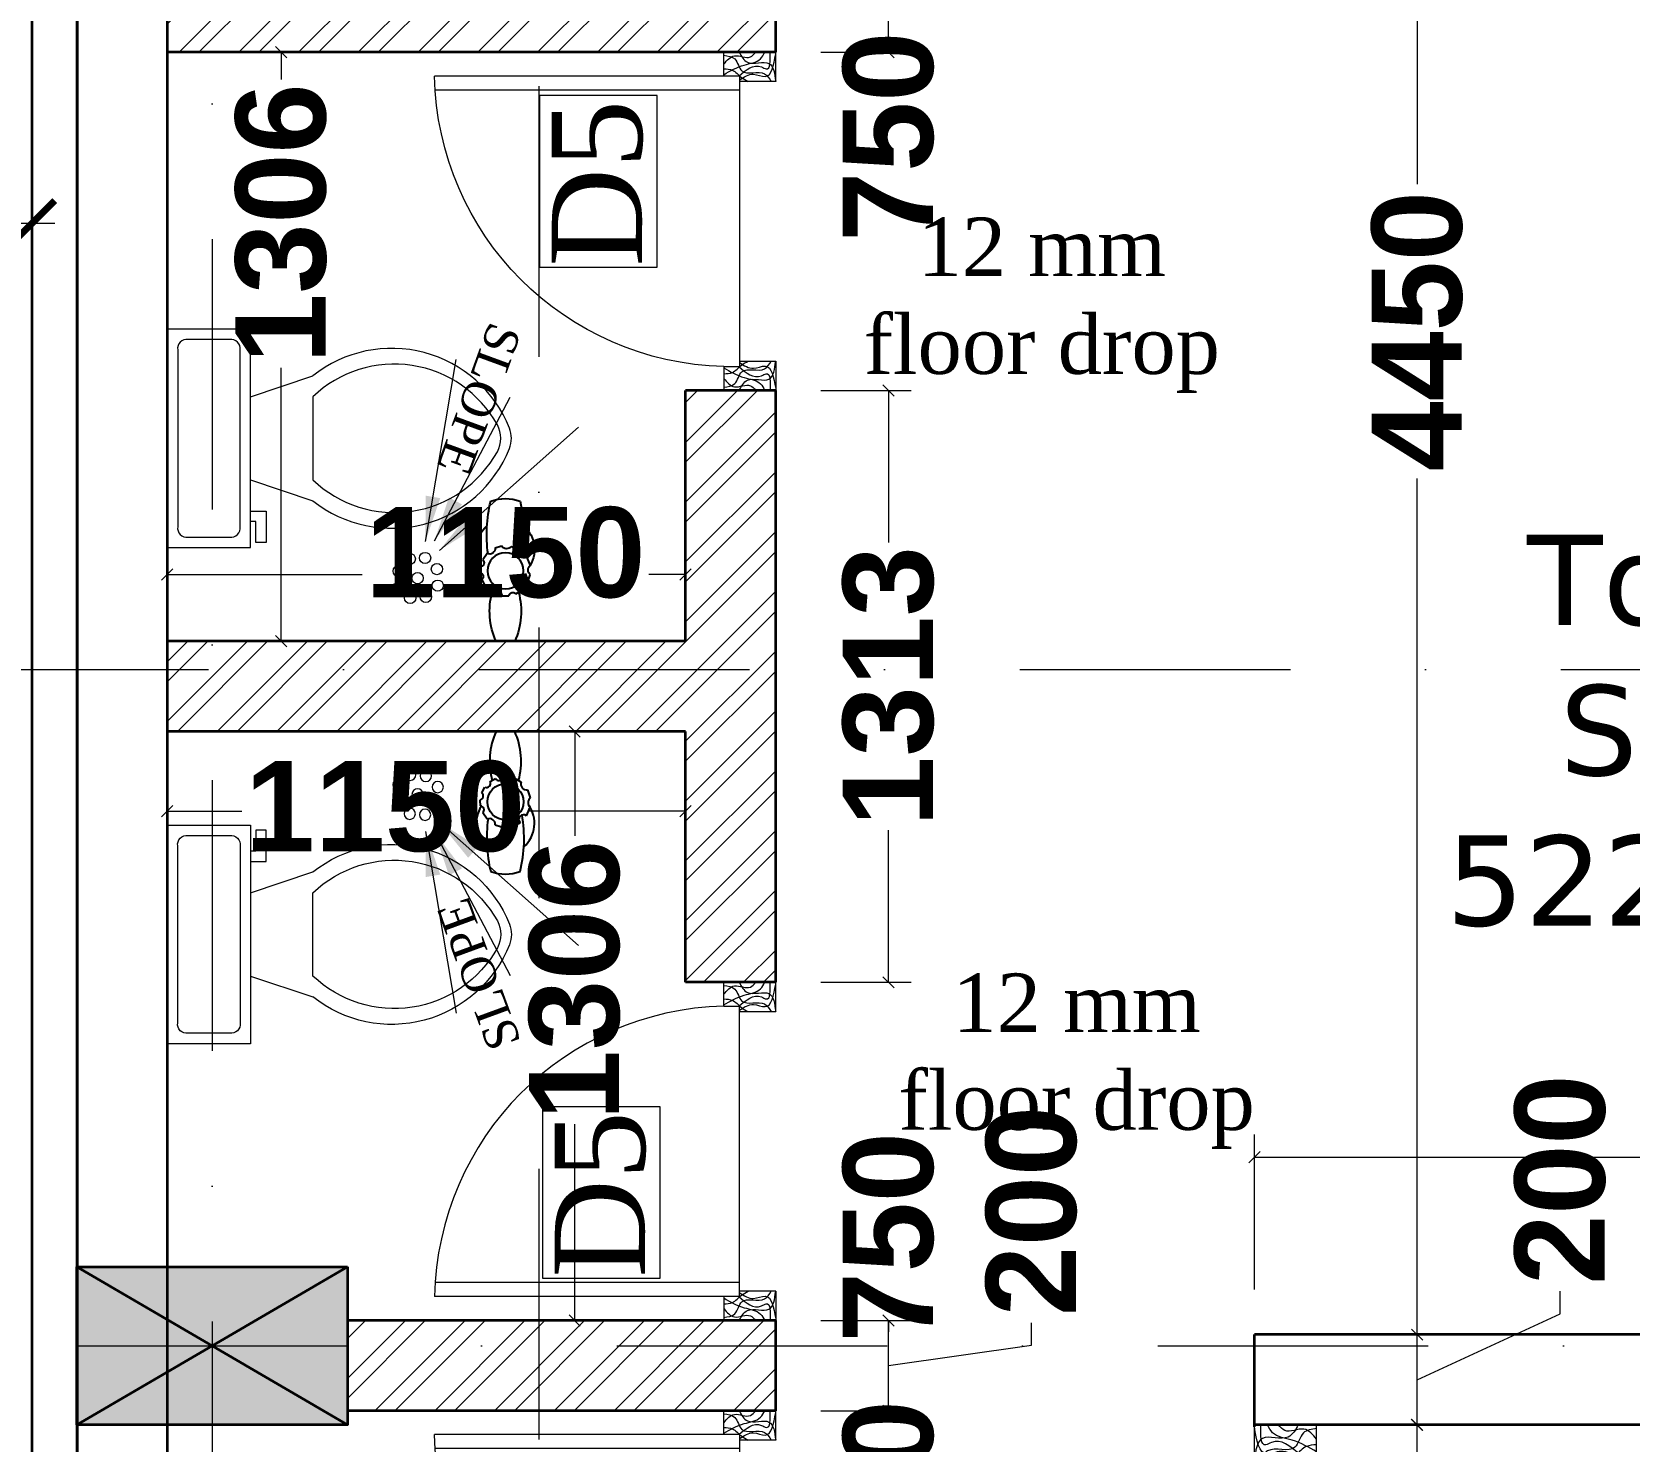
# Model space of a CAD drawing. Header units: millimetres. Extents: x -3092155 to 4513934, y -12317808 to 1850003.
# Drawn here: x -387960 to -384417, y -5677362 to -5674238 of the extents above; entities that cross this region are included whole.
import ezdxf

# ---------------------------------------------------------------- set-up
doc = ezdxf.new("R2010")
doc.units = ezdxf.units.MM
doc.header["$LTSCALE"] = 2
doc.header["$MEASUREMENT"] = 0
doc.header["$PDMODE"] = 34
doc.header["$PDSIZE"] = 500
doc.linetypes.add('DASHDOT', pattern=[1, 0.5, -0.25, 0, -0.25])
for name, color, linetype, lineweight in [('AREA AA', 162, 'Continuous', 20), ('coloumn', 10, 'Continuous', 35), ('D DIM', 250, 'Continuous', 9), ('D5', 10, 'Continuous', 5), ('DOOR', 27, 'Continuous', 5), ('expen. jt.', 130, 'Continuous', 35), ('FIXTURE', 252, 'Continuous', 0), ('GRID', 251, 'DASHDOT', 5), ('hatch toilet', 42, 'Continuous', 9), ('tap', 97, 'Continuous', 25), ('taxe', 7, 'Continuous', 9), ('TEXT', 7, 'Continuous', 13), ('toi.dim.', 214, 'Continuous', 9), ('WAll', 250, 'Continuous', 35)]:
    doc.layers.add(name, color=color, linetype=linetype, lineweight=lineweight)
doc.styles.add('INNER DIM', font='ARIALNB.TTF', dxfattribs={"height": 250})
doc.styles.add('int dim', font='arialbd.ttf', dxfattribs={"height": 200})
doc.styles.get("Standard").update_dxf_attribs({"font": 'times.ttf', "height": 500})
doc.styles.add('style2', font='verdana.ttf')
doc.dimstyles.new('INNER DIM', dxfattribs={"dimscale": 0, "dimtxt": 250, "dimasz": 100, "dimexe": 50, "dimexo": 50, "dimgap": 50, "dimtad": 0, "dimdec": 0, "dimzin": 0, "dimdsep": 46, "dimtxsty": 'INNER DIM', "dimblk": 'ARCHTICK', "dimcen": 100, "dimdle": 50, "dimclrd": 256, "dimclre": 256, "dimclrt": 256, "dimadec": 0, "dimazin": 0, "dimtfac": 1, "dimtdec": 0, "dimtix": 1, "dimtmove": 2, "dimatfit": 3, "dimfxl": 50, "dimfxlon": 1, "dimtolj": 1, "dimtzin": 0, "dimlwd": -1, "dimlwe": -1, "dimarcsym": 1})
doc.dimstyles.new('toilet detail', dxfattribs={"dimtxt": 150, "dimasz": 25, "dimexe": 50, "dimexo": 100, "dimgap": 25, "dimtad": 0, "dimdec": 0, "dimzin": 3, "dimdsep": 46, "dimtxsty": 'int dim', "dimblk": 'OBLIQUE', "dimcen": 90, "dimclrd": 214, "dimclre": 214, "dimclrt": 256, "dimadec": 0, "dimazin": 0, "dimtfac": 1, "dimtdec": 0, "dimtofl": 0, "dimtmove": 1, "dimatfit": 3, "dimfxl": 1, "dimfrac": 1, "dimtolj": 1, "dimtzin": 0, "dimlwd": -1, "dimlwe": -1, "dimarcsym": 1})
pattern_1 = [(45, (99708.4986089468, 251064.3812223776), (-66.29126073623883, 66.29126073623884), []), (45, (99752.6927826968, 251064.3812223776), (-66.29126073623883, 66.29126073623884), [])]

# ---------------------------------------------------------------- blocks, each defined once
blk = doc.blocks.new('_ArchTick')
at = {"color": 0, "linetype": 'ByBlock', "const_width": 0.15}
blk.add_lwpolyline([(-0.5, -0.5), (0.5, 0.5)], dxfattribs=at)
blk = doc.blocks.new('*D190')
at = {"layer": 'D DIM', "ltscale": 100, "transparency": 16777216}
for p, q in [((-388159.2719865599, -5674611.716638902), (-388159.2719865599, -5674711.716638902)), ((-387959.2708089277, -5674611.716638902), (-387959.2708089277, -5674711.716638902)), ((-388209.2719865599, -5674661.716638902), (-387909.2708089277, -5674661.716638902))]:
    blk.add_line(p, q, dxfattribs=at)
at = {"layer": 'Defpoints', "color": 0, "lineweight": 50, "ltscale": 100, "transparency": 16777216}
for p in [(-387959.2708089277, -5674282.482768337), (-388159.2719865599, -5674353.652934183), (-387959.2708089277, -5674661.716638902)]:
    blk.add_point(p, dxfattribs=at)
at = {"layer": 'D DIM', "ltscale": 100, "transparency": 16777216, "xscale": 100, "yscale": 100, "zscale": 100, "rotation": 180}
blk.add_blockref('_ArchTick', (-388159.2719865599, -5674661.716638902), dxfattribs=at)
at = {"layer": 'D DIM', "ltscale": 100, "transparency": 16777216, "xscale": 100, "yscale": 100, "zscale": 100}
blk.add_blockref('_ArchTick', (-387959.2708089277, -5674661.716638902), dxfattribs=at)
at = {"layer": 'D DIM', "ltscale": 100, "transparency": 16777216, "insert": (-388378.5809846859, -5675006.459837029), "char_height": 250, "attachment_point": 5, "style": 'INNER DIM'}
blk.add_mtext('\\A1;200', dxfattribs=at)
blk = doc.blocks.new('*D730')
at = {"layer": 'D DIM', "ltscale": 100, "transparency": 16777216}
for p, q in [((-438689.0668657003, 360.6453613601625), (-438689.0668657003, 460.6453613601625)), ((998.7644366729072, 360.6453613601623), (998.7644366729072, 460.6453613601623)), ((1048.764436672907, 410.6453613601623), (-438739.0668657003, 410.6453613601623))]:
    blk.add_line(p, q, dxfattribs=at)
at = {"layer": 'Defpoints', "color": 0, "lineweight": 50, "ltscale": 100, "transparency": 16777216}
for p in [(-438689.0668657003, 410.6453613601623), (998.7644366729072, -0.0061451550573111), (-438689.0668657006, -5723126.232655427)]:
    blk.add_point(p, dxfattribs=at)
at = {"layer": 'D DIM', "ltscale": 100, "transparency": 16777216, "xscale": 100, "yscale": 100, "zscale": 100, "rotation": 180}
blk.add_blockref('_ArchTick', (-438689.0668657003, 410.6453613601623), dxfattribs=at)
at = {"layer": 'D DIM', "ltscale": 100, "transparency": 16777216, "xscale": 100, "yscale": 100, "zscale": 100}
blk.add_blockref('_ArchTick', (998.7644366729072, 410.6453613601623), dxfattribs=at)
at = {"layer": 'D DIM', "ltscale": 100, "transparency": 16777216, "insert": (1326.455259555951, 835.181085795164), "char_height": 250, "attachment_point": 5, "style": 'INNER DIM'}
blk.add_mtext('\\A1;439688', dxfattribs=at)
blk = doc.blocks.new('F.F')
at = {"layer": 'coloumn', "ltscale": 100}
for points in [[(-159880.3270420976, -5830306.198561395), (-159880.3270420976, -5830656.198561396), (-160480.3270420977, -5830656.198561396), (-160480.3270420977, -5830306.198561395)], [(-159880.3253954644, -5830306.199521926), (-159880.3253954644, -5830656.199521927), (-160480.3253954644, -5830656.199521927), (-160480.3253954644, -5830306.199521926)]]:
    blk.add_hatch(color=256, dxfattribs=at).paths.add_polyline_path(points)
for p, q in [((-160480.3270420977, -5830656.198561396), (-159880.3270420976, -5830306.198561395)), ((-160480.3270420977, -5830306.198561395), (-159880.3270420976, -5830656.198561396)), ((-160480.3253954644, -5830656.199521927), (-159880.3253954644, -5830306.199521926)), ((-160480.3253954644, -5830306.199521926), (-159880.3253954644, -5830656.199521927))]:
    blk.add_line(p, q, dxfattribs=at)
for points in [[(-159880.3270420976, -5830306.198561395), (-159880.3270420976, -5830656.198561396), (-160480.3270420977, -5830656.198561396), (-160480.3270420977, -5830306.198561395)], [(-159880.3253954644, -5830306.199521926), (-159880.3253954644, -5830656.199521927), (-160480.3253954644, -5830656.199521927), (-160480.3253954644, -5830306.199521926)]]:
    blk.add_lwpolyline(points, close=True, dxfattribs=at)
blk = doc.blocks.new('Toilet - top')
for p, q in [((9.750000020786107, -4.499999875283331), (9.750000020786107, -1.499999958427777)), ((-4.874999573884722, -6.374999823318057), (-3.374999615456943, -6.374999823318057)), ((-4.874999573884722, -7.124999802531942), (-4.874999573884722, -6.374999823318057)), ((-3.374999615456943, -6.374999823318057), (-3.374999615456943, -5.999999833711112)), ((-2.624999636243054, -5.999999833711112), (-2.624999636243054, -7.124999802531942)), ((-0.3749996986013899, -5.999999833711112), (-1.874999657029167, -10.49999970899444)), ((5.625000135109722, -5.999999833711112), (7.125000093537498, -10.49999970899444)), ((-2.624999636243054, -7.124999802531942), (-4.874999573884722, -7.124999802531942)), ((5.625000135109722, -10.49999970899444), (-0.3749996986013899, -10.49999970899444))]:
    blk.add_line(p, q)
blk.add_lwpolyline([(10.5, -5.999999833711112), (10.5, 0), (-5.249999563491668, 0), (-5.249999563491668, -5.999999833711112)], close=True)
for points in [[(9.00000004157222, -0.7499999792138891), (-3.74999960506389, -0.7499999792138891)], [(-4.499999584277778, -1.499999958427777), (-4.499999584277778, -4.499999875283331)], [(-3.74999960506389, -5.249999854497221), (9.00000004157222, -5.249999854497221)]]:
    blk.add_lwpolyline(points)
for centre, radius, start, end in [((-3.843749602465627, -1.406249961026039), 0.6629126066274994, 81.86989999999999, 188.1301), ((9.093750038973957, -1.406249961026039), 0.6629126066274994, 351.8699, 98.13009999999998), ((-3.843749602465627, -4.593749872685068), 0.6629126066274994, 171.869898, 278.1301), ((9.093750038973957, -4.593749872685068), 0.6629126066274994, 261.8699, 8.130099999999992), ((5.264671971487866, -16.1853708193428), 9.126764785180747, 141.4691096810948, 248.2605552621038), ((5.774968316447487, -16.3630565146643), 8.496884113945722, 136.3677254423718, 240.9979693939525), ((-0.0146246611728551, -16.18535307943234), 9.126775425236774, 291.7392742039648, 38.53070636800451), ((-0.5249176984752985, -16.36303902073235), 8.496889430624533, 299.0017969815357, 43.63209216694732), ((2.625015013218892, -22.04524776254743), 2, 240.9979693939525, 299.0017969815356), ((2.625015773947752, -22.80526443344873), 2, 248.2605552621038, 291.7392742039647)]:
    blk.add_arc(centre, radius, start, end)
blk = doc.blocks.new('A$C3DC14F32')
at = {"layer": 'DOOR', "ltscale": 100}
for p, q in [((52.99949478264897, 114.9996921028942), (52.99949478264899, 756.7428243851377)), ((83.99949478264897, 79.99969210289419), (83.99949478264898, 755.4110343496443)), ((-0.0005052173510194, -0.000307897105813), (-0.0005052173510194, 114.9996921028942)), ((52.99949478264897, 114.9996921028942), (-0.0005052173510194, 114.9996921028942)), ((52.99949478264897, 79.99969210289419), (52.99949478264897, 114.9996921028942)), ((696.999494782649, 114.9996921028942), (696.999494782649, 79.99969210289419)), ((696.999494782649, 114.9996921028942), (749.999494782649, 114.9996921028942)), ((749.999494782649, 114.9996921028942), (749.999494782649, -0.000307897105813)), ((52.99949478264897, 79.99969210289419), (696.999494782649, 79.99969210289419)), ((64.99949478264897, -0.0003078980371356), (64.99949478264897, 79.99969210289419)), ((684.9994947826488, 79.99969210289419), (684.9994947826488, -0.0003078980371356)), ((64.99949478264897, -0.0003078980371356), (-0.0005052173510194, -0.000307897105813)), ((684.9994947826488, -0.0003078980371356), (749.9994947826491, -0.0003078980371356))]:
    blk.add_line(p, q, dxfattribs=at)
blk.add_arc((40.31417776597399, 100.008927482144), 656.8563987731303, 1.307716759455737, 88.89342584686472, dxfattribs=at)
for points in [[(49.99949478264897, 114.9996921028942), (28.5, 70), (14.5, 33.5), (-0.0005052173510194, 24)], [(26.49949478264898, 114.9996921028942), (8, 91.5), (10.5, 56), (-0.0005052173510194, 44.5)], [(7.000000000465661, 114.9996921028942), (15, 90.5), (41.5, 75), (48, 24.5), (64.99949478264897, 10)], [(37.00000000046565, 114.9996921028942), (40, 96), (56, 76), (64.99949478264897, 61)], [(742.9989895648323, 114.9996921028942), (734.998989565298, 90.5), (708.4989895652977, 75), (701.998989565298, 24.5), (684.9994947826488, 10)], [(712.9989895648323, 114.9996921028942), (709.998989565298, 96), (693.9989895652977, 76), (684.9994947826488, 61)], [(699.999494782649, 114.9996921028942), (721.4989895652977, 70), (735.498989565298, 33.5), (749.999494782649, 24)], [(723.499494782649, 114.9996921028942), (741.9989895652977, 91.5), (739.498989565298, 56), (749.999494782649, 44.5)], [(52.99949478264897, 82), (32.5, 31.5), (37, 21), (-0.0005052173510194, 12)], [(-0.0005052173510194, 81), (22.5, 62.5), (25, 15), (64.99949478264897, -0.0003078980371356)], [(62, 79.99969210289419), (49, 49), (54, 23.5), (4, -0.000307897105813)], [(749.999494782649, 81), (727.4989895652978, 62.5), (724.9989895652977, 15), (684.9994947826488, -0.0003078980371356)], [(687.9989895652977, 79.99969210289419), (700.9989895652977, 49), (695.9989895652977, 23.5), (745.9989895652977, -0.000307897105813)], [(696.999494782649, 82), (717.4989895652977, 31.5), (712.9989895652977, 21), (749.999494782649, 12)]]:
    blk.add_spline(points, degree=3, dxfattribs=at)
blk = doc.blocks.new('_Oblique')
at = {"color": 0, "linetype": 'ByBlock', "lineweight": -2}
blk.add_line((-0.5, -0.5), (0.5, 0.5), dxfattribs=at)
blk = doc.blocks.new('14')
at = {"layer": 'FIXTURE', "ltscale": 15000}
for centre in [(-38.20844072954995, 36.0154674127698), (-56.98899096832612, 27.93758214637637), (-20.2151071971748, 27.0380796417594), (-64.68213853077668, 9.495943598449239), (-38.12322247237899, 9.495943598449236), (-12.13889834866859, 9.495943598449236), (-56.95706919417716, -7.848507821559906), (-38.20844072954996, -15.28902206820631), (-18.61901848972775, -8.359989639371632)]:
    blk.add_circle(centre, 6.965944811660197, dxfattribs=at)
blk = doc.blocks.new('ryr')
at = {"layer": 'tap', "ltscale": 100}
for p, q in [((1982569.018644572, -4956357.754817451), (1982576.059878631, -4956352.883035951)), ((1982583.737675077, -4956350.44548549), (1982590.202268639, -4956350.139865152)), ((1982598.167661398, -4956351.876693387), (1982604.579008114, -4956355.304493397)), ((1982562.6397905, -4956366.830942098), (1982560.619417549, -4956373.748985207)), ((1982610.690104417, -4956361.283024868), (1982614.049456018, -4956367.114631121)), ((1982616.002023037, -4956374.114746697), (1982616.037314679, -4956381.777848398)), ((1982666.278792854, -4956367.768315107), (1982666.287072216, -4956388.375991837)), ((1982561.079463562, -4956384.703346794), (1982565.096674409, -4956394.370811427)), ((1982613.723516514, -4956389.770130052), (1982610.08629866, -4956395.641961147)), ((1982572.831709136, -4956401.424545053), (1982582.244357445, -4956405.415036406)), ((1982601.526662083, -4956402.744159232), (1982592.781080879, -4956405.710433228))]:
    blk.add_line(p, q, dxfattribs=at)
blk.add_circle((1982588.283364309, -4956378.074034302), 20, dxfattribs=at)
for centre, radius, start, end in [((1982547.685375614, -4956509.021082662), 151.7093994229934, 81.76230417884105, 103.9834318662461), ((1982564.445824714, -4956380.45154472), 34.64069505713051, 56.55277587514192, 138.7143302402152), ((1982563.234411473, -4956360.46920614), 6.389464648687468, 264.6601720458993, 25.13943216500143), ((1982579.446505095, -4956350.239695132), 4.296101661263567, 217.9728670969993, 357.2543869593875), ((1982594.646703805, -4956348.890665844), 4.616654942065941, 195.6991030066236, 319.6996369507292), ((1982608.779900129, -4956357.123019014), 4.577611728740137, 156.5926791675466, 294.6637864751611), ((1982556.196415525, -4956378.074034302), 48.00995838109209, 160.1952473060995, 199.8047526939004), ((1982556.944758322, -4956379.390149402), 6.732447841380619, 307.8898860605086, 56.91974426233791), ((1982615.41065981, -4956370.507321732), 3.655574557478431, 111.8614756836552, 279.3096630897456), ((1982633.110303181, -4956440.782698616), 80.1950678442886, 65.5624695641667, 105.3326518006847), ((1982568.619799926, -4956398.275333967), 5.259059769223807, 323.2148265677761, 132.0605413497072), ((1982633.110303181, -4956315.365369986), 80.1950678442886, 254.6673482038987, 294.4375304516508), ((1982616.778405089, -4956386.323464932), 4.605631841286484, 99.25969699666588, 228.4484114278765), ((1982547.685375614, -4956247.126985941), 151.7093994229934, 256.0165681337539, 279.8379305379639), ((1982564.443915571, -4956375.699608197), 34.64069505713051, 221.3317081846367, 306.2699323172791), ((1982587.381802387, -4956410.234905004), 7.044464055513258, 39.96174969293975, 136.8267596166059), ((1982588.283364309, -4956378.074034302), 28, 279.2436243042187, 279.2438643274891), ((1982607.803097933, -4956401.599361283), 6.379985056878329, 69.03030871157539, 190.3369005336596)]:
    blk.add_arc(centre, radius, start, end, dxfattribs=at)
blk = doc.blocks.new('*D1122')
at = {"layer": 'Defpoints', "color": 0, "lineweight": 50, "ltscale": 100, "transparency": 16777216}
for p in [(-1466336.619222741, -5389289.477372297), (-1466114.258194987, -5389289.477372297), (-1466336.627130239, -5390189.478584709)]:
    blk.add_point(p, dxfattribs=at)
at = {"layer": 'toi.dim.', "color": 214, "ltscale": 100, "transparency": 16777216}
for p, q in [((-1466236.619222741, -5389289.477372297), (-1466064.258194986, -5389289.477372297)), ((-1466114.258194987, -5389289.477372297), (-1466114.258194987, -5389578.223557132)), ((-1466114.258194987, -5390189.478584709), (-1466114.258194987, -5390071.743338852)), ((-1466236.627130239, -5390189.478584709), (-1466064.258194986, -5390189.478584709))]:
    blk.add_line(p, q, dxfattribs=at)
at = {"layer": 'toi.dim.', "color": 214, "ltscale": 100, "transparency": 16777216, "xscale": 25, "yscale": 25, "zscale": 25}
for p, rotation in [((-1466114.258194987, -5389289.477372297), 90), ((-1466114.258194987, -5390189.478584709), 270)]:
    blk.add_blockref('_Oblique', p, dxfattribs=dict(at, rotation=rotation))
at = {"layer": 'toi.dim.', "ltscale": 100, "transparency": 16777216, "insert": (-1466114.258194987, -5389824.983447993), "char_height": 200, "attachment_point": 5, "rotation": 90, "style": 'int dim'}
blk.add_mtext('\\A1;900', dxfattribs=at)
blk = doc.blocks.new('*D1135')
at = {"layer": 'Defpoints', "color": 0, "lineweight": 50, "ltscale": 100, "transparency": 16777216}
for p in [(-1466335.699546366, -5389089.477372297), (-1466113.338518612, -5389089.477372297), (-1466336.619222741, -5389289.477372297)]:
    blk.add_point(p, dxfattribs=at)
at = {"layer": 'toi.dim.', "color": 214, "ltscale": 100, "transparency": 16777216}
for p, q in [((-1465796.080674137, -5389043.418403133), (-1465796.080674137, -5388993.418403133)), ((-1466113.338518612, -5389189.477372297), (-1465796.080674137, -5389043.418403133)), ((-1466235.699546366, -5389089.477372297), (-1466063.338518612, -5389089.477372297)), ((-1466113.338518612, -5389289.477372297), (-1466113.338518612, -5389089.477372297)), ((-1466236.619222741, -5389289.477372297), (-1466063.338518612, -5389289.477372297))]:
    blk.add_line(p, q, dxfattribs=at)
at = {"layer": 'toi.dim.', "color": 214, "ltscale": 100, "transparency": 16777216, "xscale": 25, "yscale": 25, "zscale": 25}
for p, rotation in [((-1466113.338518612, -5389089.477372297), 90), ((-1466113.338518612, -5389289.477372297), 270)]:
    blk.add_blockref('_Oblique', p, dxfattribs=dict(at, rotation=rotation))
at = {"layer": 'toi.dim.', "ltscale": 100, "transparency": 16777216, "insert": (-1465796.080674136, -5388745.703532737), "char_height": 200, "attachment_point": 5, "rotation": 90, "style": 'int dim'}
blk.add_mtext('\\A1;200', dxfattribs=at)
blk = doc.blocks.new('*D1136')
at = {"layer": 'Defpoints', "color": 0, "lineweight": 50, "ltscale": 100, "transparency": 16777216}
for p in [(-1466336.627130243, -5384639.477713058), (-1466113.33061111, -5384639.477713058), (-1466335.699546366, -5389089.477372297)]:
    blk.add_point(p, dxfattribs=at)
at = {"layer": 'toi.dim.', "color": 214, "ltscale": 100, "transparency": 16777216}
for p, q in [((-1466236.627130243, -5384639.477713058), (-1466063.33061111, -5384639.477713058)), ((-1466113.33061111, -5384639.477713058), (-1466113.33061111, -5386538.181499022)), ((-1466113.33061111, -5389089.477372297), (-1466113.33061111, -5387190.773586334)), ((-1466235.699546366, -5389089.477372297), (-1466063.33061111, -5389089.477372297))]:
    blk.add_line(p, q, dxfattribs=at)
at = {"layer": 'toi.dim.', "color": 214, "ltscale": 100, "transparency": 16777216, "xscale": 25, "yscale": 25, "zscale": 25}
for p, rotation in [((-1466113.33061111, -5384639.477713058), 90), ((-1466113.33061111, -5389089.477372297), 270)]:
    blk.add_blockref('_Oblique', p, dxfattribs=dict(at, rotation=rotation))
at = {"layer": 'toi.dim.', "ltscale": 100, "transparency": 16777216, "insert": (-1466113.330611109, -5386864.477542677), "char_height": 200, "attachment_point": 5, "rotation": 90, "style": 'int dim'}
blk.add_mtext('\\A1;4450', dxfattribs=at)
blk = doc.blocks.new('*D1142')
at = {"layer": 'Defpoints', "color": 0, "lineweight": 50, "ltscale": 100, "transparency": 16777216}
for p in [(-1467536.627130239, -5389258.22805154), (-1467286.251080207, -5389258.22805154), (-1467536.627130241, -5390008.228051621)]:
    blk.add_point(p, dxfattribs=at)
at = {"layer": 'toi.dim.', "color": 214, "ltscale": 100, "transparency": 16777216}
for p, q in [((-1467286.251080207, -5389258.22805154), (-1467286.251080207, -5389233.228051539)), ((-1467436.62713024, -5389258.22805154), (-1467236.251080207, -5389258.22805154)), ((-1467436.627130241, -5390008.228051621), (-1467236.251080207, -5390008.228051621)), ((-1467286.251080207, -5390008.228051621), (-1467286.251080207, -5390033.228051621))]:
    blk.add_line(p, q, dxfattribs=at)
at = {"layer": 'toi.dim.', "color": 214, "ltscale": 100, "transparency": 16777216, "xscale": 25, "yscale": 25, "zscale": 25}
for p, rotation in [((-1467286.251080207, -5389258.22805154), 270), ((-1467286.251080207, -5390008.228051621), 90)]:
    blk.add_blockref('_Oblique', p, dxfattribs=dict(at, rotation=rotation))
at = {"layer": 'toi.dim.', "ltscale": 100, "transparency": 16777216, "insert": (-1467286.251080206, -5389468.033645033), "char_height": 200, "attachment_point": 5, "rotation": 90, "style": 'int dim'}
blk.add_mtext('\\A1;750', dxfattribs=at)
blk = doc.blocks.new('*D1123')
at = {"layer": 'Defpoints', "color": 0, "lineweight": 50, "ltscale": 100, "transparency": 16777216}
for p in [(-1467536.627130239, -5389058.228051653), (-1467286.251080207, -5389058.228051653), (-1467536.627130239, -5389258.22805154)]:
    blk.add_point(p, dxfattribs=at)
at = {"layer": 'toi.dim.', "color": 214, "ltscale": 100, "transparency": 16777216}
for p, q in [((-1467436.62713024, -5389058.228051653), (-1467236.251080207, -5389058.228051653)), ((-1467286.251080207, -5389258.22805154), (-1467286.251080207, -5389058.228051653)), ((-1466968.993235733, -5389113.050698253), (-1466968.993235733, -5389063.050698253)), ((-1467286.251080207, -5389158.228051597), (-1466968.993235733, -5389113.050698253)), ((-1467436.62713024, -5389258.22805154), (-1467236.251080207, -5389258.22805154))]:
    blk.add_line(p, q, dxfattribs=at)
at = {"layer": 'toi.dim.', "color": 214, "ltscale": 100, "transparency": 16777216, "xscale": 25, "yscale": 25, "zscale": 25}
for p, rotation in [((-1467286.251080207, -5389058.228051653), 90), ((-1467286.251080207, -5389258.22805154), 270)]:
    blk.add_blockref('_Oblique', p, dxfattribs=dict(at, rotation=rotation))
at = {"layer": 'toi.dim.', "ltscale": 100, "transparency": 16777216, "insert": (-1466968.993235732, -5388815.335827858), "char_height": 200, "attachment_point": 5, "rotation": 90, "style": 'int dim'}
blk.add_mtext('\\A1;200', dxfattribs=at)
blk = doc.blocks.new('*D1124')
at = {"layer": 'Defpoints', "color": 0, "lineweight": 50, "ltscale": 100, "transparency": 16777216}
for p in [(-1467536.627130239, -5388308.228051621), (-1467286.251080207, -5388308.228051621), (-1467536.627130239, -5389058.228051653)]:
    blk.add_point(p, dxfattribs=at)
at = {"layer": 'toi.dim.', "color": 214, "ltscale": 100, "transparency": 16777216}
for p, q in [((-1467286.251080207, -5388308.228051621), (-1467286.251080207, -5388283.228051621)), ((-1467436.627130239, -5388308.228051621), (-1467236.251080207, -5388308.228051621)), ((-1467436.62713024, -5389058.228051653), (-1467236.251080207, -5389058.228051653)), ((-1467286.251080207, -5389058.228051653), (-1467286.251080207, -5389083.228051653))]:
    blk.add_line(p, q, dxfattribs=at)
at = {"layer": 'toi.dim.', "color": 214, "ltscale": 100, "transparency": 16777216, "xscale": 25, "yscale": 25, "zscale": 25}
for p, rotation in [((-1467286.251080207, -5388308.228051621), 270), ((-1467286.251080207, -5389058.228051653), 90)]:
    blk.add_blockref('_Oblique', p, dxfattribs=dict(at, rotation=rotation))
at = {"layer": 'toi.dim.', "ltscale": 100, "transparency": 16777216, "insert": (-1467286.251080207, -5388873.422458186), "char_height": 200, "attachment_point": 5, "rotation": 90, "style": 'int dim'}
blk.add_mtext('\\A1;750', dxfattribs=at)
blk = doc.blocks.new('*D1125')
at = {"layer": 'Defpoints', "color": 0, "lineweight": 50, "ltscale": 100, "transparency": 16777216}
for p in [(-1467536.633172217, -5386995.727825914), (-1467286.251080207, -5386995.727825914), (-1467536.627130239, -5388308.228051621)]:
    blk.add_point(p, dxfattribs=at)
at = {"layer": 'toi.dim.', "color": 214, "ltscale": 100, "transparency": 16777216}
for p, q in [((-1467436.633172217, -5386995.727825914), (-1467236.251080207, -5386995.727825914)), ((-1467286.251080207, -5386995.727825914), (-1467286.251080207, -5387333.253518577)), ((-1467286.251080207, -5388308.228051621), (-1467286.251080207, -5387970.702358958)), ((-1467436.627130239, -5388308.228051621), (-1467236.251080207, -5388308.228051621))]:
    blk.add_line(p, q, dxfattribs=at)
at = {"layer": 'toi.dim.', "color": 214, "ltscale": 100, "transparency": 16777216, "xscale": 25, "yscale": 25, "zscale": 25}
for p, rotation in [((-1467286.251080207, -5386995.727825914), 90), ((-1467286.251080207, -5388308.228051621), 270)]:
    blk.add_blockref('_Oblique', p, dxfattribs=dict(at, rotation=rotation))
at = {"layer": 'toi.dim.', "ltscale": 100, "transparency": 16777216, "insert": (-1467286.251080206, -5387651.977938767), "char_height": 200, "attachment_point": 5, "rotation": 90, "style": 'int dim'}
blk.add_mtext('\\A1;1313', dxfattribs=at)
blk = doc.blocks.new('*D1126')
at = {"layer": 'Defpoints', "color": 0, "lineweight": 50, "ltscale": 100, "transparency": 16777216}
for p in [(-1467536.627130241, -5386245.72782583), (-1467286.251080207, -5386245.72782583), (-1467536.633172217, -5386995.727825914)]:
    blk.add_point(p, dxfattribs=at)
at = {"layer": 'toi.dim.', "color": 214, "ltscale": 100, "transparency": 16777216}
for p, q in [((-1467286.251080207, -5386245.72782583), (-1467286.251080207, -5386220.727825832)), ((-1467436.627130241, -5386245.72782583), (-1467236.251080207, -5386245.72782583)), ((-1467436.633172217, -5386995.727825914), (-1467236.251080207, -5386995.727825914)), ((-1467286.251080207, -5386995.727825914), (-1467286.251080207, -5387020.727825912))]:
    blk.add_line(p, q, dxfattribs=at)
at = {"layer": 'toi.dim.', "color": 214, "ltscale": 100, "transparency": 16777216, "xscale": 25, "yscale": 25, "zscale": 25}
for p, rotation in [((-1467286.251080207, -5386245.72782583), 270), ((-1467286.251080207, -5386995.727825914), 90)]:
    blk.add_blockref('_Oblique', p, dxfattribs=dict(at, rotation=rotation))
at = {"layer": 'toi.dim.', "ltscale": 100, "transparency": 16777216, "insert": (-1467286.251080206, -5386433.187197939), "char_height": 200, "attachment_point": 5, "rotation": 90, "style": 'int dim'}
blk.add_mtext('\\A1;750', dxfattribs=at)
blk = doc.blocks.new('*D1127')
at = {"layer": 'Defpoints', "color": 0, "lineweight": 50, "ltscale": 100, "transparency": 16777216}
for p in [(-1467536.633719814, -5386045.727825912), (-1467286.251080207, -5386045.727825912), (-1467536.627130241, -5386245.72782583)]:
    blk.add_point(p, dxfattribs=at)
at = {"layer": 'toi.dim.', "color": 214, "ltscale": 100, "transparency": 16777216}
for p, q in [((-1466968.993235733, -5386050.55047253), (-1466968.993235733, -5386000.550472529)), ((-1467436.633719814, -5386045.727825912), (-1467236.251080207, -5386045.727825912)), ((-1467286.251080207, -5386245.72782583), (-1467286.251080207, -5386045.727825912)), ((-1467286.251080207, -5386145.727825872), (-1466968.993235733, -5386050.55047253)), ((-1467436.627130241, -5386245.72782583), (-1467236.251080207, -5386245.72782583))]:
    blk.add_line(p, q, dxfattribs=at)
at = {"layer": 'toi.dim.', "color": 214, "ltscale": 100, "transparency": 16777216, "xscale": 25, "yscale": 25, "zscale": 25}
for p, rotation in [((-1467286.251080207, -5386045.727825912), 90), ((-1467286.251080207, -5386245.72782583), 270)]:
    blk.add_blockref('_Oblique', p, dxfattribs=dict(at, rotation=rotation))
at = {"layer": 'toi.dim.', "ltscale": 100, "transparency": 16777216, "insert": (-1466968.993235732, -5385752.835602134), "char_height": 200, "attachment_point": 5, "rotation": 90, "style": 'int dim'}
blk.add_mtext('\\A1;200', dxfattribs=at)
blk = doc.blocks.new('*D1167')
at = {"layer": 'Defpoints', "color": 0, "lineweight": 50, "ltscale": 100, "transparency": 16777216}
for p in [(-1463661.627130244, -5388695.854338285), (-1466474.61926492, -5389089.477372295), (-1463661.627130244, -5389114.706859437)]:
    blk.add_point(p, dxfattribs=at)
at = {"layer": 'toi.dim.', "color": 214, "ltscale": 100, "transparency": 16777216}
for p, q in [((-1466474.61926492, -5388989.477372295), (-1466474.61926492, -5388645.854338285)), ((-1463661.627130244, -5389014.706859438), (-1463661.627130244, -5388645.854338285)), ((-1466474.61926492, -5388695.854338285), (-1465394.419241238, -5388695.854338285)), ((-1463661.627130244, -5388695.854338285), (-1464741.827153925, -5388695.854338285))]:
    blk.add_line(p, q, dxfattribs=at)
at = {"layer": 'toi.dim.', "color": 214, "ltscale": 100, "transparency": 16777216, "xscale": 25, "yscale": 25, "zscale": 25, "rotation": 180}
blk.add_blockref('_Oblique', (-1466474.61926492, -5388695.854338285), dxfattribs=at)
at = {"layer": 'toi.dim.', "color": 214, "ltscale": 100, "transparency": 16777216, "xscale": 25, "yscale": 25, "zscale": 25}
blk.add_blockref('_Oblique', (-1463661.627130244, -5388695.854338285), dxfattribs=at)
at = {"layer": 'toi.dim.', "ltscale": 100, "transparency": 16777216, "insert": (-1465068.123197582, -5388695.854338285), "char_height": 200, "attachment_point": 5, "style": 'int dim'}
blk.add_mtext('\\A1;2813', dxfattribs=at)
blk = doc.blocks.new('*D1176')
at = {"layer": 'Defpoints', "color": 0, "lineweight": 50, "ltscale": 100, "transparency": 16777216}
for p in [(-1468886.213272656, -5387864.588434589), (-1467736.627130241, -5387864.588434589), (-1467736.627130241, -5387928.451334554)]:
    blk.add_point(p, dxfattribs=at)
at = {"layer": 'toi.dim.', "color": 214, "ltscale": 100, "transparency": 16777216}
for p, q in [((-1468886.213272656, -5387928.451334554), (-1468721.082098071, -5387928.451334554)), ((-1467736.627130241, -5387928.451334554), (-1468085.406791114, -5387928.451334554)), ((-1468886.213272656, -5387964.588434589), (-1468886.213272656, -5387978.451334554)), ((-1467736.627130241, -5387964.588434589), (-1467736.627130241, -5387978.451334554))]:
    blk.add_line(p, q, dxfattribs=at)
at = {"layer": 'toi.dim.', "color": 214, "ltscale": 100, "transparency": 16777216, "xscale": 25, "yscale": 25, "zscale": 25, "rotation": 180}
blk.add_blockref('_Oblique', (-1468886.213272656, -5387928.451334554), dxfattribs=at)
at = {"layer": 'toi.dim.', "color": 214, "ltscale": 100, "transparency": 16777216, "xscale": 25, "yscale": 25, "zscale": 25}
blk.add_blockref('_Oblique', (-1467736.627130241, -5387928.451334554), dxfattribs=at)
at = {"layer": 'toi.dim.', "ltscale": 100, "transparency": 16777216, "insert": (-1468403.244444592, -5387918.951138198), "char_height": 200, "attachment_point": 5, "style": 'int dim'}
blk.add_mtext('\\A1;1150', dxfattribs=at)
blk = doc.blocks.new('*D1177')
at = {"layer": 'Defpoints', "color": 0, "lineweight": 50, "ltscale": 100, "transparency": 16777216}
for p in [(-1467736.627130241, -5387403.893209763), (-1468886.213272656, -5387506.974855275), (-1467736.627130241, -5387506.974855275)]:
    blk.add_point(p, dxfattribs=at)
at = {"layer": 'toi.dim.', "color": 214, "ltscale": 100, "transparency": 16777216}
for p, q in [((-1468886.213272656, -5387406.974855275), (-1468886.213272656, -5387353.893209763)), ((-1467736.627130241, -5387406.974855275), (-1467736.627130241, -5387353.893209763)), ((-1468886.213272656, -5387403.893209763), (-1468454.047164476, -5387403.893209763)), ((-1467736.627130241, -5387403.893209763), (-1467818.371857518, -5387403.893209763))]:
    blk.add_line(p, q, dxfattribs=at)
at = {"layer": 'toi.dim.', "color": 214, "ltscale": 100, "transparency": 16777216, "xscale": 25, "yscale": 25, "zscale": 25, "rotation": 180}
blk.add_blockref('_Oblique', (-1468886.213272656, -5387403.893209763), dxfattribs=at)
at = {"layer": 'toi.dim.', "color": 214, "ltscale": 100, "transparency": 16777216, "xscale": 25, "yscale": 25, "zscale": 25}
blk.add_blockref('_Oblique', (-1467736.627130241, -5387403.893209763), dxfattribs=at)
at = {"layer": 'toi.dim.', "ltscale": 100, "transparency": 16777216, "insert": (-1468136.209510997, -5387355.978802315), "char_height": 200, "attachment_point": 5, "style": 'int dim'}
blk.add_mtext('\\A1;1150', dxfattribs=at)
blk = doc.blocks.new('*D1099')
at = {"layer": 'Defpoints', "color": 0, "lineweight": 50, "ltscale": 100, "transparency": 16777216}
for p in [(-1468614.501046324, -5386245.727825918), (-1468750.723784212, -5387551.977938771), (-1468633.547786486, -5387551.977938771)]:
    blk.add_point(p, dxfattribs=at)
at = {"layer": 'toi.dim.', "color": 214, "ltscale": 100, "transparency": 16777216}
for p, q in [((-1468714.501046324, -5386245.727825918), (-1468683.547786486, -5386245.727825918)), ((-1468633.547786486, -5386245.727825918), (-1468633.547786486, -5386306.023446604)), ((-1468633.547786486, -5387551.977938771), (-1468633.547786486, -5386945.518671706)), ((-1468650.723784212, -5387551.977938771), (-1468583.547786486, -5387551.977938771))]:
    blk.add_line(p, q, dxfattribs=at)
at = {"layer": 'toi.dim.', "color": 214, "ltscale": 100, "transparency": 16777216, "xscale": 25, "yscale": 25, "zscale": 25}
for p, rotation in [((-1468633.547786486, -5386245.727825918), 90), ((-1468633.547786486, -5387551.977938771), 270)]:
    blk.add_blockref('_Oblique', p, dxfattribs=dict(at, rotation=rotation))
at = {"layer": 'toi.dim.', "ltscale": 100, "transparency": 16777216, "insert": (-1468633.547786486, -5386625.771059156), "char_height": 200, "attachment_point": 5, "rotation": 90, "style": 'int dim'}
blk.add_mtext('\\A1;1306', dxfattribs=at)
blk = doc.blocks.new('*D1100')
at = {"layer": 'Defpoints', "color": 0, "lineweight": 50, "ltscale": 100, "transparency": 16777216}
for p in [(-1468214.91227357, -5387751.977938771), (-1468351.135011458, -5389058.228051625), (-1467982.509612934, -5389058.228051625)]:
    blk.add_point(p, dxfattribs=at)
at = {"layer": 'toi.dim.', "color": 214, "ltscale": 100, "transparency": 16777216}
for p, q in [((-1468114.91227357, -5387751.977938771), (-1467932.509612934, -5387751.977938771)), ((-1467982.509612934, -5387751.977938771), (-1467982.509612934, -5387983.447299935)), ((-1467982.509612934, -5389058.228051625), (-1467982.509612934, -5388622.942525037)), ((-1468251.135011458, -5389058.228051625), (-1467932.509612934, -5389058.228051625))]:
    blk.add_line(p, q, dxfattribs=at)
at = {"layer": 'toi.dim.', "color": 214, "ltscale": 100, "transparency": 16777216, "xscale": 25, "yscale": 25, "zscale": 25}
for p, rotation in [((-1467982.509612934, -5387751.977938771), 90), ((-1467982.509612934, -5389058.228051625), 270)]:
    blk.add_blockref('_Oblique', p, dxfattribs=dict(at, rotation=rotation))
at = {"layer": 'toi.dim.', "ltscale": 100, "transparency": 16777216, "insert": (-1467982.509612934, -5388303.194912484), "char_height": 200, "attachment_point": 5, "rotation": 90, "style": 'int dim'}
blk.add_mtext('\\A1;1306', dxfattribs=at)
blk = doc.blocks.new('7u6ujuj')
at = {"layer": 'hatch toilet', "ltscale": 100}
h = blk.add_hatch(dxfattribs=at)
h.set_pattern_fill('ANSI32', color=256, scale=250, style=0)
h.set_pattern_definition(pattern_1)
h.paths.add_polyline_path([(-1468886.213272656, -5386045.72782591), (-1468886.213272656, -5386245.727825914), (-1467536.627130241, -5386245.727825914), (-1467536.627130241, -5386045.727825912)])
h = blk.add_hatch(dxfattribs=at)
h.set_pattern_fill('ANSI32', color=256, scale=250, style=0)
h.set_pattern_definition(pattern_1)
h.paths.add_polyline_path([(-1467736.627130241, -5387751.977938767), (-1467736.627130241, -5388308.228051621), (-1467651.627130244, -5388308.228051621), (-1467651.627130236, -5388308.227041225), (-1467536.627130241, -5388308.228051625), (-1467536.627130241, -5386995.727825859), (-1467651.627130237, -5386995.72883626), (-1467736.627130241, -5386995.727825914), (-1467736.627130241, -5387551.977938767), (-1468886.213272656, -5387551.977938767), (-1468886.213272656, -5387751.977938765)])
h = blk.add_hatch(dxfattribs=at)
h.set_pattern_fill('ANSI32', color=256, scale=250, style=0)
h.set_pattern_definition(pattern_1)
h.paths.add_polyline_path([(-1468486.624499902, -5389058.228051619), (-1468486.624499902, -5389258.228051621), (-1467536.627130239, -5389258.228051621), (-1467536.627130239, -5389058.228051619)])
at = {"layer": 'D5'}
for points in [[(-1468060.380661337, -5386341.802641242), (-1468060.380661337, -5386722.27165221), (-1467799.773394638, -5386722.27165221), (-1467799.773394638, -5386341.802641242)], [(-1468053.794620916, -5388584.126146001), (-1468053.794620916, -5388964.595156969), (-1467793.187354216, -5388964.595156969), (-1467793.187354216, -5388584.126146001)]]:
    blk.add_lwpolyline(points, close=True, dxfattribs=at)
at = {"layer": 'WAll', "ltscale": 100}
for p, q in [((-1469086.241707722, -5384439.478500756), (-1469086.241707722, -5393789.47675254)), ((-1468886.213272656, -5384639.477713058), (-1468886.213272656, -5393589.47675254)), ((-1467536.627130241, -5386245.727825914), (-1467536.627130241, -5386045.727825912)), ((-1467536.627130241, -5386245.727825914), (-1468886.627130241, -5386245.727825914)), ((-1467736.627130241, -5387551.977938767), (-1467736.627130241, -5386995.727825914)), ((-1467536.627130241, -5386995.727825914), (-1467736.627130241, -5386995.727825914)), ((-1467536.627130241, -5388308.228051625), (-1467536.627130241, -5386995.727825914)), ((-1467736.627130241, -5387551.977938767), (-1468886.627130241, -5387551.977938767)), ((-1467736.62713024, -5387751.977938767), (-1468886.627130241, -5387751.977938765)), ((-1467736.627130241, -5388308.228051625), (-1467736.627130241, -5387751.977938767)), ((-1467536.627130241, -5388308.228051621), (-1467736.627130241, -5388308.228051621)), ((-1467536.627130241, -5389058.228051619), (-1468486.624499902, -5389058.228051619)), ((-1467536.627130239, -5389258.228051621), (-1467536.627130239, -5389058.228051619)), ((-1466474.61926492, -5389294.277978557), (-1466474.61926492, -5389089.477372295)), ((-1463661.627130244, -5389089.477372299), (-1466474.61926492, -5389089.477372297)), ((-1467536.627130241, -5389258.228051621), (-1468486.624499902, -5389258.228051621)), ((-1465261.235997061, -5389289.477372297), (-1466474.61926492, -5389289.477372297))]:
    blk.add_line(p, q, dxfattribs=at)
at = {"layer": 'DOOR', "ltscale": 100, "xscale": -1, "rotation": 90.00050340628616}
for p in [(-1467536.634027707, -5386245.728331109), (-1467536.634027706, -5389258.228556816)]:
    blk.add_blockref('A$C3DC14F32', p, dxfattribs=at)
at = {"layer": 'DOOR', "ltscale": 100, "rotation": 89.99949659371384}
blk.add_blockref('A$C3DC14F32', (-1467536.634027706, -5389058.227546375), dxfattribs=at)
at = {"layer": 'DOOR', "ltscale": 100, "xscale": 1.199999999953806, "yscale": 1.199999999953806, "zscale": 1.199999999953806, "rotation": 269.9994965937138}
blk.add_blockref('A$C3DC14F32', (-1466474.61885327, -5389289.477978561), dxfattribs=at)
at = {"layer": 'FIXTURE', "ltscale": 100, "extrusion": (0, 0, -1), "yscale": 30.77059217263013, "zscale": -30.7705921728903, "rotation": 270}
for p, xscale in [((1468886.213272656, -5387182.750749936), -30.77059217263013), ((1468886.213272656, -5388121.205127597), 30.77059217263013)]:
    blk.add_blockref('Toilet - top', p, dxfattribs=dict(at, xscale=xscale))
at = {"layer": 'FIXTURE', "lineweight": 40, "yscale": 2, "zscale": 2, "rotation": 90}
for p, xscale in [((-11380892.3575796, -1422219.412073696), -2), ((-11380892.3575796, -9353084.543803837), 2)]:
    blk.add_blockref('ryr', p, dxfattribs=dict(at, xscale=xscale))
at = {"layer": 'FIXTURE', "yscale": 1.8, "zscale": 1.8}
for p, xscale, rotation in [((-1468371.039749838, -5387470.438376777), 1.8, 249.528809267868), ((-1468371.039749838, -5387833.517500754), -1.8, 290.471190732132)]:
    blk.add_blockref('14', p, dxfattribs=dict(at, xscale=xscale, rotation=rotation))
at = {"layer": 'D5', "char_height": 200, "width": 464.1942631211133, "attachment_point": 2, "rotation": 90}
for insert in [(-1468033.274726754, -5386536.381447797), (-1468026.688686331, -5388778.704952557)]:
    blk.add_mtext('\\pt2000;D5', dxfattribs=dict(at, insert=insert))
at = {"layer": 'taxe', "color": 0, "char_height": 130, "attachment_point": 8}
for insert in [(-1466946.371335476, -5387001.356174689), (-1466869.017518108, -5388677.572438134)]:
    blk.add_mtext('12 mm \\Pfloor drop', dxfattribs=dict(at, insert=insert))
at = {"layer": 'taxe', "color": 0, "char_height": 75}
for insert, attachment_point, rotation in [((-1468159.319996881, -5387028.14863468), 2, 249.89818620253646), ((-1468159.319996881, -5388277.28644825), 8, 110.10181379746355)]:
    blk.add_mtext('SLOPE', dxfattribs=dict(at, insert=insert, attachment_point=attachment_point, rotation=rotation))
at = {"layer": 'TEXT', "lineweight": 25, "ltscale": 100, "insert": (-1465257.946356357, -5387315.649753174), "char_height": 200, "width": 2036.526797928382, "attachment_point": 2, "style": 'style2'}
blk.add_mtext('Toilet (F) Student 5225X8950', dxfattribs=at)
at = {"layer": 'toi.dim.', "ltscale": 100}
dim = blk.add_linear_dim(base=(-1466113.330611111, -5384639.477713058), p1=(-1466335.699546367, -5389089.477372297), p2=(-1466336.627130244, -5384639.477713058), angle=90, dimstyle='toilet detail', dxfattribs=at)
dim.commit()
dim.dimension.update_dxf_attribs({"geometry": '*D1136', "text_midpoint": (-1466113.33061111, -5386864.477542677), "insert": (-9.313225746154785e-10, 0)})
for base, p1, p2, picture, middle in [((-1467286.251080207, -5386045.727825912), (-1467536.627130241, -5386245.72782583), (-1467536.633719814, -5386045.727825912), '*D1127', (-1466968.993235732, -5385975.550472529)), ((-1467286.251080207, -5386245.72782583), (-1467536.633172217, -5386995.727825914), (-1467536.627130241, -5386245.72782583), '*D1126', (-1467286.251080206, -5386433.187197939)), ((-1468633.547786486, -5387551.977938771), (-1468614.501046324, -5386245.727825918), (-1468750.723784212, -5387551.977938771), '*D1099', (-1468633.547786486, -5386625.771059156)), ((-1467982.509612934, -5389058.228051625), (-1468214.91227357, -5387751.977938771), (-1468351.135011458, -5389058.228051625), '*D1100', (-1467982.509612934, -5388303.194912484)), ((-1467286.251080207, -5388308.228051621), (-1467536.627130239, -5389058.228051653), (-1467536.627130239, -5388308.228051621), '*D1124', (-1467286.251080207, -5388873.422458186)), ((-1466113.338518612, -5389089.477372297), (-1466336.619222741, -5389289.477372297), (-1466335.699546367, -5389089.477372297), '*D1135', (-1465796.080674136, -5388968.418403132)), ((-1467286.251080207, -5389058.228051653), (-1467536.627130239, -5389258.22805154), (-1467536.627130239, -5389058.228051653), '*D1123', (-1466968.993235732, -5389038.050698253)), ((-1467286.251080207, -5389258.22805154), (-1467536.627130241, -5390008.228051621), (-1467536.627130239, -5389258.22805154), '*D1142', (-1467286.251080206, -5389468.033645033)), ((-1466114.258194987, -5389289.477372297), (-1466336.627130239, -5390189.478584709), (-1466336.619222741, -5389289.477372297), '*D1122', (-1466114.258194987, -5389824.983447993))]:
    dim = blk.add_linear_dim(base=base, p1=p1, p2=p2, angle=90, dimstyle='toilet detail', dxfattribs=at)
    dim.commit()
    dim.dimension.update_dxf_attribs({"geometry": picture, "text_midpoint": middle, "dimtype": 160})
dim = blk.add_linear_dim(base=(-1467286.251080207, -5386995.727825914), p1=(-1467536.627130239, -5388308.228051621), p2=(-1467536.633172217, -5386995.727825914), angle=90, dimstyle='toilet detail', dxfattribs=at)
dim.commit()
dim.dimension.update_dxf_attribs({"geometry": '*D1125', "text_midpoint": (-1467286.251080206, -5387651.977938767)})
for base, p1, p2, picture, middle in [((-1467736.627130241, -5387403.893209763), (-1468886.213272656, -5387506.974855275), (-1467736.627130241, -5387506.974855276), '*D1177', (-1468136.209510997, -5387355.978802315)), ((-1467736.627130241, -5387928.451334554), (-1468886.213272656, -5387864.588434589), (-1467736.627130241, -5387864.588434589), '*D1176', (-1468403.244444592, -5387918.951138198))]:
    dim = blk.add_linear_dim(base=base, p1=p1, p2=p2, dimstyle='toilet detail', dxfattribs=at)
    dim.commit()
    dim.dimension.update_dxf_attribs({"geometry": picture, "text_midpoint": middle, "dimtype": 160})
dim = blk.add_linear_dim(base=(-1463661.627130244, -5388695.854338285), p1=(-1466474.61926492, -5389089.477372295), p2=(-1463661.627130244, -5389114.706859437), dimstyle='toilet detail', dxfattribs=at)
dim.commit()
dim.dimension.update_dxf_attribs({"geometry": '*D1167', "text_midpoint": (-1465068.123197582, -5388695.854338285)})
at = {"layer": 'AREA AA', "ltscale": 100}
for points in [[(-1468313.632388739, -5387330.456793091), (-1468245.388210159, -5386927.432005607)], [(-1468293.617893284, -5387329.176559594), (-1468125.744777764, -5387010.676753908)], [(-1468282.667709676, -5387350.493972548), (-1467974.170882403, -5387077.192858486)], [(-1468313.632388739, -5387973.499084441), (-1468245.388210159, -5388376.523871927)], [(-1468293.617893284, -5387974.779317938), (-1468125.744777764, -5388293.279123623)], [(-1468282.667709676, -5387953.461904984), (-1467974.170882403, -5388226.763019047)]]:
    blk.add_leader(points, dimstyle='toilet detail', override={"dimasz": 100, "dimclrd": 256}, dxfattribs=at)

msp = doc.modelspace()

# ---------------------------------------------------------------- linework, layer by layer
at = {"layer": 'expen. jt.', "ltscale": 100}
for p, q in [((-387959.746751042, -5684676.233107624), (-387959.7098776289, -5672376.23505539)), ((-387959.6843299475, -5684676.233107565), (-387959.6843299391, -5672376.232656164)), ((-387859.7077857694, -5684876.233107653), (-387859.6708470676, -5672476.235055431)), ((-387859.6843299489, -5684726.232656162), (-387859.6843299391, -5672476.232656164))]:
    msp.add_line(p, q, dxfattribs=at)
at = {"layer": 'GRID', "color": 5, "ltscale": 600}
for p, q in [((-387560.123037103, -5655495.271744533), (-387560.123037103, -5744297.292236768)), ((-386835.1246837274, -5656356.718671264), (-386835.1246837283, -5743438.159883965))]:
    msp.add_line(p, q, dxfattribs=at)
at = {"layer": 'GRID', "color": 6, "ltscale": 600}
for p, q in [((-460174.5851218564, -5675651.232656343), (-367335.124683726, -5675651.232656343)), ((-461068.9146181111, -5677151.232656343), (-366441.4926246478, -5677151.232656343))]:
    msp.add_line(p, q, dxfattribs=at)

# ---------------------------------------------------------------- block references
at = {"layer": 'coloumn'}
msp.add_blockref('F.F', (-227379.7976416377, 153329.9659050368), dxfattribs=at)
at = {"layer": 'WAll'}
msp.add_blockref('7u6ujuj', (1081226.543007548, -288036.7615216254), dxfattribs=at)

# ---------------------------------------------------------------- dimensions: what is measured, and where the dimension line sits
at = {"layer": 'D DIM', "ltscale": 100}
for base, p1, p2, picture, middle in [((-438689.0668657003, 410.6453613601623), (998.7644366729072, -0.0061451550573111), (-438689.0668657006, -5723126.232655427), '*D730', (1326.455259555951, 835.181085795164)), ((-387959.2708089277, -5674661.716638902), (-388159.2719865599, -5674353.652934183), (-387959.2708089277, -5674282.482768337), '*D190', (-388378.5809846859, -5675006.459837029))]:
    dim = msp.add_linear_dim(base=base, p1=p1, p2=p2, dimstyle='INNER DIM', override={"dimscale": 1}, dxfattribs=at)
    dim.commit()
    dim.dimension.update_dxf_attribs({"geometry": picture, "text_midpoint": middle, "dimtype": 160})

doc.saveas('drawing.dxf')
